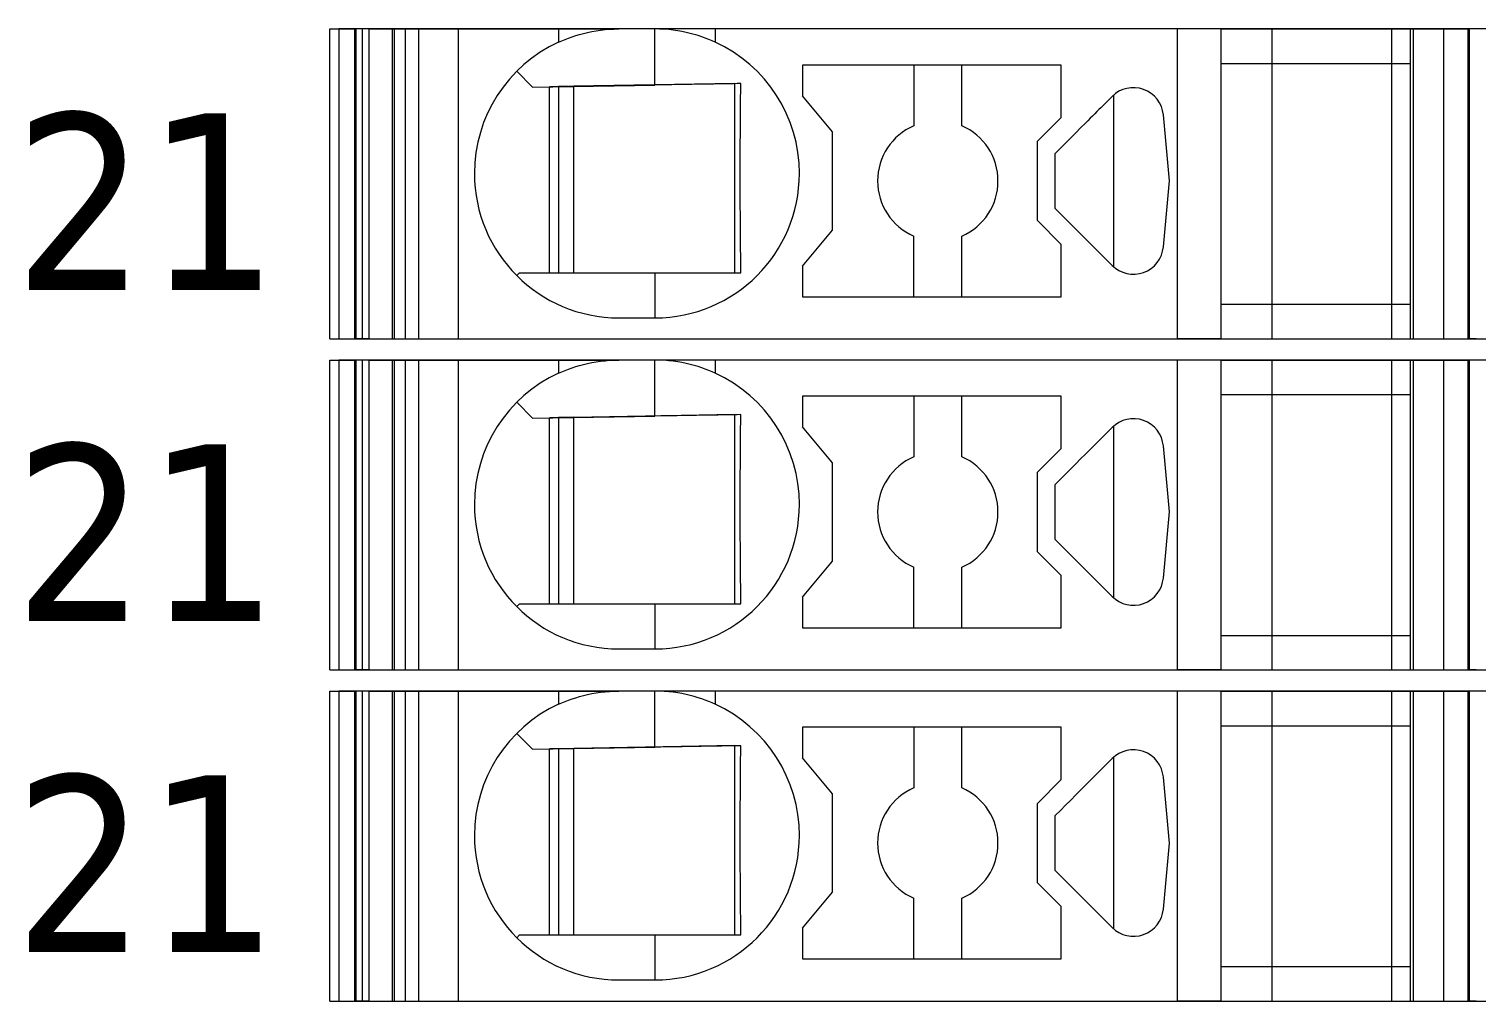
# Model space of a CAD drawing. Header units: millimetres. Extents: x 0 to 2100, y 0 to 1485.
# Drawn here: x 1201.85 to 1225.89, y 502.85 to 519 of the extents above; entities that cross this region are included whole.
import ezdxf
from ezdxf.enums import TextEntityAlignment as Align

# ---------------------------------------------------------------- set-up
doc = ezdxf.new("R2010")
doc.units = ezdxf.units.MM
for name, color, linetype, lineweight in [('EPLAN309', 5, 'Continuous', 5), ('EPLAN493', 5, 'Continuous', 5), ('MAIN-1', 7, 'Continuous', 5), ('MAIN-2', 7, 'Continuous', 5)]:
    doc.layers.add(name, color=color, linetype=linetype, lineweight=lineweight)
doc.styles.add('Tahoma', font='')
doc.styles.get('Tahoma').set_extended_font_data('Tahoma')

# ---------------------------------------------------------------- blocks, each defined once
blk = doc.blocks.new('EPLSYM_LibrarySPECIAL_Symbol12_Variant0_Placement8_41')
at = {"layer": 'EPLAN309', "lineweight": 13, "ltscale": 20}
blk.add_lwpolyline([(0, -5.15), (68.15, -5.15), (68.15, 0), (0, 0)], close=True, dxfattribs=at)
at = {"layer": 'EPLAN493', "color": 5, "style": 'Tahoma'}
blk.add_attdef('17_20450', text='', height=2.93475, dxfattribs=at).set_placement((0, -27.293475), align=Align.MIDDLE_RIGHT)
blk = doc.blocks.new('EPLSYM_LibrarySPECIAL_Symbol12_Variant0_Placement8_42')
at = {"layer": 'EPLAN309', "lineweight": 13, "ltscale": 20}
blk.add_lwpolyline([(0, -5.15), (68.15, -5.15), (68.15, 0), (0, 0)], close=True, dxfattribs=at)
at = {"layer": 'EPLAN493', "color": 5, "style": 'Tahoma'}
blk.add_attdef('17_20450', text='', height=2.93475, dxfattribs=at).set_placement((0, -27.293475), align=Align.MIDDLE_RIGHT)
blk = doc.blocks.new('EPLSYM_LibrarySPECIAL_Symbol12_Variant0_Placement8_43')
at = {"layer": 'EPLAN309', "lineweight": 13, "ltscale": 20}
blk.add_lwpolyline([(0, -5.15), (68.15, -5.15), (68.15, 0), (0, 0)], close=True, dxfattribs=at)
at = {"layer": 'EPLAN493', "color": 5, "style": 'Tahoma'}
blk.add_attdef('17_20450', text='', height=2.93475, dxfattribs=at).set_placement((0, -27.293475), align=Align.MIDDLE_RIGHT)

msp = doc.modelspace()

# ---------------------------------------------------------------- linework, layer by layer
at = {"layer": 'MAIN-1'}
for p, q in [((1206.85, 519), (1207.284, 519)), ((1206.85, 513.85), (1206.85, 519)), ((1207.393, 519), (1207.284, 519)), ((1207.284, 513.85), (1207.284, 519)), ((1207.501, 519), (1207.393, 519)), ((1207.393, 513.85), (1207.393, 519)), ((1207.501, 519), (1210.65, 519)), ((1207.501, 513.85), (1207.501, 519)), ((1210.65, 519), (1211.65, 519)), ((1210.65, 519), (1210.65, 518.782)), ((1210.933, 518.89), (1210.997, 518.909)), ((1210.997, 518.909), (1211.063, 518.927)), ((1211.063, 518.927), (1211.131, 518.943)), ((1211.131, 518.943), (1211.201, 518.958)), ((1211.201, 518.958), (1211.272, 518.97)), ((1211.272, 518.97), (1211.346, 518.981)), ((1211.346, 518.981), (1211.421, 518.989)), ((1211.421, 518.989), (1211.497, 518.995)), ((1211.497, 518.995), (1211.573, 518.999)), ((1211.573, 518.999), (1211.65, 519)), ((1212.25, 519), (1211.65, 519)), ((1212.327, 518.999), (1212.25, 519)), ((1213.25, 519), (1212.25, 519)), ((1212.25, 518.068), (1212.25, 519)), ((1212.403, 518.995), (1212.327, 518.999)), ((1212.479, 518.989), (1212.403, 518.995)), ((1212.554, 518.981), (1212.479, 518.989)), ((1212.628, 518.97), (1212.554, 518.981)), ((1212.699, 518.958), (1212.628, 518.97)), ((1212.769, 518.943), (1212.699, 518.958)), ((1212.837, 518.927), (1212.769, 518.943)), ((1212.903, 518.909), (1212.837, 518.927)), ((1212.967, 518.89), (1212.903, 518.909)), ((1220.932, 519), (1213.25, 519)), ((1213.25, 519), (1213.25, 518.782)), ((1221.65, 519), (1220.932, 519)), ((1220.932, 513.85), (1220.932, 519)), ((1221.65, 519), (1224.8, 519)), ((1221.65, 519), (1221.65, 513.85)), ((1224.8, 519), (1225.35, 519)), ((1224.8, 519), (1224.8, 513.85)), ((1225.35, 519), (1225.784, 519)), ((1225.35, 519), (1225.35, 513.85)), ((1225.893, 519), (1225.784, 519)), ((1225.784, 513.85), (1225.784, 519)), ((1210.65, 518.782), (1210.702, 518.805)), ((1210.702, 518.805), (1210.756, 518.827)), ((1210.756, 518.827), (1210.813, 518.849)), ((1210.813, 518.849), (1210.872, 518.87)), ((1210.872, 518.87), (1210.933, 518.89)), ((1213.028, 518.87), (1212.967, 518.89)), ((1213.087, 518.849), (1213.028, 518.87)), ((1213.144, 518.827), (1213.087, 518.849)), ((1213.198, 518.805), (1213.144, 518.827)), ((1213.25, 518.782), (1213.198, 518.805)), ((1221.65, 518.425), (1224.8, 518.425)), ((1209.953, 518.297), (1210.217, 518.033)), ((1214.7, 518.4), (1214.7, 517.889)), ((1219, 518.4), (1214.7, 518.4)), ((1216.55, 518.4), (1216.55, 517.392)), ((1217.35, 517.392), (1217.35, 518.4)), ((1219, 517.529), (1219, 518.4)), ((1210.217, 518.033), (1212.25, 518.068)), ((1210.5, 514.95), (1210.5, 518.038)), ((1210.65, 518.04), (1210.65, 514.95)), ((1210.9, 514.95), (1210.9, 518.045)), ((1212.345, 518.07), (1212.25, 518.068)), ((1212.438, 518.071), (1212.345, 518.07)), ((1212.53, 518.073), (1212.438, 518.071)), ((1212.618, 518.075), (1212.53, 518.073)), ((1212.703, 518.076), (1212.618, 518.075)), ((1212.786, 518.077), (1212.703, 518.076)), ((1212.865, 518.079), (1212.786, 518.077)), ((1212.943, 518.08), (1212.865, 518.079)), ((1213.017, 518.081), (1212.943, 518.08)), ((1213.09, 518.082), (1213.017, 518.081)), ((1213.16, 518.084), (1213.09, 518.082)), ((1213.229, 518.085), (1213.16, 518.084)), ((1213.297, 518.086), (1213.229, 518.085)), ((1213.363, 518.087), (1213.297, 518.086)), ((1213.428, 518.088), (1213.363, 518.087)), ((1213.491, 518.089), (1213.428, 518.088)), ((1213.554, 518.09), (1213.491, 518.089)), ((1213.615, 518.091), (1213.554, 518.09)), ((1213.579, 514.95), (1213.579, 518.091)), ((1213.676, 518.092), (1213.615, 518.091)), ((1213.674, 517.877), (1213.675, 517.95)), ((1213.675, 517.95), (1213.676, 518.022)), ((1213.676, 518.022), (1213.676, 518.092)), ((1213.672, 517.649), (1213.673, 517.727)), ((1213.673, 517.803), (1213.674, 517.877)), ((1213.673, 517.727), (1213.673, 517.803)), ((1215.2, 517.293), (1214.7, 517.889)), ((1219.69, 517.722), (1219.658, 517.691)), ((1219.721, 517.753), (1219.69, 517.722)), ((1219.752, 517.785), (1219.721, 517.753)), ((1219.784, 517.816), (1219.752, 517.785)), ((1219.815, 517.847), (1219.784, 517.816)), ((1219.846, 517.879), (1219.815, 517.847)), ((1219.867, 517.898), (1219.867, 515.052)), ((1213.67, 517.488), (1213.671, 517.57)), ((1213.67, 517.404), (1213.67, 517.488)), ((1213.671, 517.57), (1213.672, 517.649)), ((1218.6, 517.129), (1219, 517.529)), ((1219.443, 517.475), (1219.402, 517.434)), ((1219.483, 517.515), (1219.443, 517.475)), ((1219.521, 517.553), (1219.483, 517.515)), ((1219.558, 517.59), (1219.521, 517.553)), ((1219.594, 517.626), (1219.558, 517.59)), ((1219.627, 517.659), (1219.594, 517.626)), ((1219.658, 517.691), (1219.627, 517.659)), ((1220.802, 516.475), (1220.698, 517.572)), ((1213.668, 517.132), (1213.669, 517.226)), ((1213.669, 517.317), (1213.67, 517.404)), ((1213.669, 517.226), (1213.669, 517.317)), ((1215.2, 515.657), (1215.2, 517.293)), ((1219.242, 517.274), (1219.158, 517.19)), ((1219.323, 517.356), (1219.242, 517.274)), ((1219.402, 517.434), (1219.323, 517.356)), ((1213.667, 516.931), (1213.668, 517.034)), ((1213.668, 517.034), (1213.668, 517.132)), ((1218.6, 517.129), (1218.6, 515.821)), ((1218.986, 517.018), (1218.9, 516.932)), ((1219.072, 517.104), (1218.986, 517.018)), ((1219.158, 517.19), (1219.072, 517.104)), ((1213.667, 516.824), (1213.667, 516.931)), ((1213.667, 516.713), (1213.667, 516.824)), ((1218.9, 516.802), (1218.9, 516.932)), ((1218.9, 516.671), (1218.9, 516.802)), ((1213.667, 516.6), (1213.667, 516.713)), ((1213.667, 516.479), (1213.667, 516.6)), ((1218.9, 516.54), (1218.9, 516.671)), ((1218.9, 516.41), (1218.9, 516.54)), ((1213.667, 516.361), (1213.667, 516.479)), ((1213.667, 516.247), (1213.667, 516.361)), ((1218.9, 516.279), (1218.9, 516.41)), ((1218.9, 516.148), (1218.9, 516.279)), ((1220.698, 515.378), (1220.802, 516.475)), ((1213.668, 516.138), (1213.667, 516.247)), ((1213.668, 516.034), (1213.668, 516.138)), ((1213.669, 515.934), (1213.668, 516.034)), ((1218.9, 516.018), (1218.9, 516.148)), ((1218.9, 516.018), (1219.846, 515.071)), ((1213.669, 515.839), (1213.669, 515.934)), ((1213.67, 515.748), (1213.669, 515.839)), ((1219, 515.421), (1218.6, 515.821)), ((1213.671, 515.659), (1213.67, 515.748)), ((1213.672, 515.573), (1213.671, 515.659)), ((1213.672, 515.49), (1213.672, 515.573)), ((1214.7, 515.061), (1215.2, 515.657)), ((1216.55, 514.55), (1216.55, 515.558)), ((1217.35, 514.55), (1217.35, 515.558)), ((1213.673, 515.408), (1213.672, 515.49)), ((1213.674, 515.329), (1213.673, 515.408)), ((1213.675, 515.25), (1213.674, 515.329)), ((1219, 514.55), (1219, 515.421)), ((1213.676, 515.174), (1213.675, 515.25)), ((1213.676, 515.098), (1213.676, 515.174)), ((1213.677, 515.024), (1213.676, 515.098)), ((1214.7, 515.061), (1214.7, 514.55)), ((1210, 514.95), (1209.953, 514.903)), ((1210, 514.95), (1212.25, 514.95)), ((1212.25, 514.95), (1212.342, 514.95)), ((1212.25, 514.95), (1212.25, 514.2)), ((1212.342, 514.95), (1212.433, 514.95)), ((1212.433, 514.95), (1212.523, 514.95)), ((1212.523, 514.95), (1212.61, 514.95)), ((1212.61, 514.95), (1212.695, 514.95)), ((1212.695, 514.95), (1212.778, 514.95)), ((1212.778, 514.95), (1212.858, 514.95)), ((1212.858, 514.95), (1212.936, 514.95)), ((1212.936, 514.95), (1213.011, 514.95)), ((1213.011, 514.95), (1213.085, 514.95)), ((1213.085, 514.95), (1213.157, 514.95)), ((1213.157, 514.95), (1213.226, 514.95)), ((1213.226, 514.95), (1213.295, 514.95)), ((1213.295, 514.95), (1213.361, 514.95)), ((1213.361, 514.95), (1213.427, 514.95)), ((1213.427, 514.95), (1213.491, 514.95)), ((1213.491, 514.95), (1213.555, 514.95)), ((1213.555, 514.95), (1213.617, 514.95)), ((1213.617, 514.95), (1213.678, 514.95)), ((1213.678, 514.95), (1213.677, 515.024)), ((1214.7, 514.55), (1219, 514.55)), ((1221.65, 514.425), (1224.8, 514.425)), ((1211.65, 514.2), (1212.25, 514.2)), ((1206.85, 513.85), (1207.284, 513.85)), ((1207.393, 513.85), (1207.284, 513.85)), ((1207.501, 513.85), (1207.393, 513.85)), ((1207.501, 513.85), (1220.932, 513.85)), ((1221.65, 513.85), (1220.932, 513.85)), ((1221.65, 513.85), (1224.8, 513.85)), ((1224.8, 513.85), (1225.35, 513.85)), ((1225.35, 513.85), (1225.784, 513.85)), ((1225.893, 513.85), (1225.784, 513.85)), ((1206.85, 513.5), (1207.284, 513.5)), ((1206.85, 508.35), (1206.85, 513.5)), ((1207.393, 513.5), (1207.284, 513.5)), ((1207.284, 508.35), (1207.284, 513.5)), ((1207.501, 513.5), (1207.393, 513.5)), ((1207.393, 508.35), (1207.393, 513.5)), ((1207.501, 513.5), (1210.65, 513.5)), ((1207.501, 508.35), (1207.501, 513.5)), ((1210.65, 513.5), (1211.65, 513.5)), ((1210.65, 513.5), (1210.65, 513.282)), ((1210.813, 513.349), (1210.872, 513.37)), ((1210.872, 513.37), (1210.933, 513.39)), ((1210.933, 513.39), (1210.997, 513.409)), ((1210.997, 513.409), (1211.063, 513.427)), ((1211.063, 513.427), (1211.131, 513.443)), ((1211.131, 513.443), (1211.201, 513.458)), ((1211.201, 513.458), (1211.272, 513.47)), ((1211.272, 513.47), (1211.346, 513.481)), ((1211.346, 513.481), (1211.421, 513.489)), ((1211.421, 513.489), (1211.497, 513.495)), ((1211.497, 513.495), (1211.573, 513.499)), ((1211.573, 513.499), (1211.65, 513.5)), ((1212.25, 513.5), (1211.65, 513.5)), ((1212.327, 513.499), (1212.25, 513.5)), ((1213.25, 513.5), (1212.25, 513.5)), ((1212.25, 512.568), (1212.25, 513.5)), ((1212.403, 513.495), (1212.327, 513.499)), ((1212.479, 513.489), (1212.403, 513.495)), ((1212.554, 513.481), (1212.479, 513.489)), ((1212.628, 513.47), (1212.554, 513.481)), ((1212.699, 513.458), (1212.628, 513.47)), ((1212.769, 513.443), (1212.699, 513.458)), ((1212.837, 513.427), (1212.769, 513.443)), ((1212.903, 513.409), (1212.837, 513.427)), ((1212.967, 513.39), (1212.903, 513.409)), ((1213.028, 513.37), (1212.967, 513.39)), ((1213.087, 513.349), (1213.028, 513.37)), ((1220.932, 513.5), (1213.25, 513.5)), ((1213.25, 513.5), (1213.25, 513.282)), ((1221.65, 513.5), (1220.932, 513.5)), ((1220.932, 508.35), (1220.932, 513.5)), ((1221.65, 513.5), (1224.8, 513.5)), ((1221.65, 513.5), (1221.65, 508.35)), ((1224.8, 513.5), (1225.35, 513.5)), ((1224.8, 513.5), (1224.8, 508.35)), ((1225.35, 513.5), (1225.784, 513.5)), ((1225.35, 513.5), (1225.35, 508.35)), ((1225.893, 513.5), (1225.784, 513.5)), ((1225.784, 508.35), (1225.784, 513.5)), ((1210.65, 513.282), (1210.702, 513.305)), ((1210.702, 513.305), (1210.756, 513.327)), ((1210.756, 513.327), (1210.813, 513.349)), ((1213.144, 513.327), (1213.087, 513.349)), ((1213.198, 513.305), (1213.144, 513.327)), ((1213.25, 513.282), (1213.198, 513.305)), ((1214.7, 512.9), (1214.7, 512.389)), ((1219, 512.9), (1214.7, 512.9)), ((1216.55, 512.9), (1216.55, 511.892)), ((1217.35, 511.892), (1217.35, 512.9)), ((1219, 512.029), (1219, 512.9)), ((1221.65, 512.925), (1224.8, 512.925)), ((1209.953, 512.797), (1210.217, 512.533)), ((1210.217, 512.533), (1212.25, 512.568)), ((1210.5, 509.45), (1210.5, 512.538)), ((1210.65, 512.54), (1210.65, 509.45)), ((1210.9, 509.45), (1210.9, 512.545)), ((1212.345, 512.57), (1212.25, 512.568)), ((1212.438, 512.571), (1212.345, 512.57)), ((1212.53, 512.573), (1212.438, 512.571)), ((1212.618, 512.575), (1212.53, 512.573)), ((1212.703, 512.576), (1212.618, 512.575)), ((1212.786, 512.577), (1212.703, 512.576)), ((1212.865, 512.579), (1212.786, 512.577)), ((1212.943, 512.58), (1212.865, 512.579)), ((1213.017, 512.581), (1212.943, 512.58)), ((1213.09, 512.582), (1213.017, 512.581)), ((1213.16, 512.584), (1213.09, 512.582)), ((1213.229, 512.585), (1213.16, 512.584)), ((1213.297, 512.586), (1213.229, 512.585)), ((1213.363, 512.587), (1213.297, 512.586)), ((1213.428, 512.588), (1213.363, 512.587)), ((1213.491, 512.589), (1213.428, 512.588)), ((1213.554, 512.59), (1213.491, 512.589)), ((1213.615, 512.591), (1213.554, 512.59)), ((1213.579, 509.45), (1213.579, 512.591)), ((1213.676, 512.592), (1213.615, 512.591)), ((1213.674, 512.377), (1213.675, 512.45)), ((1213.675, 512.45), (1213.676, 512.522)), ((1213.676, 512.522), (1213.676, 512.592)), ((1213.672, 512.149), (1213.673, 512.227)), ((1213.673, 512.303), (1213.674, 512.377)), ((1213.673, 512.227), (1213.673, 512.303)), ((1215.2, 511.793), (1214.7, 512.389)), ((1219.658, 512.191), (1219.627, 512.159)), ((1219.69, 512.222), (1219.658, 512.191)), ((1219.721, 512.253), (1219.69, 512.222)), ((1219.752, 512.285), (1219.721, 512.253)), ((1219.784, 512.316), (1219.752, 512.285)), ((1219.815, 512.347), (1219.784, 512.316)), ((1219.846, 512.379), (1219.815, 512.347)), ((1219.867, 512.398), (1219.867, 509.552)), ((1213.67, 511.988), (1213.671, 512.07)), ((1213.67, 511.904), (1213.67, 511.988)), ((1213.671, 512.07), (1213.672, 512.149)), ((1218.6, 511.629), (1219, 512.029)), ((1219.402, 511.934), (1219.323, 511.856)), ((1219.443, 511.975), (1219.402, 511.934)), ((1219.483, 512.015), (1219.443, 511.975)), ((1219.521, 512.053), (1219.483, 512.015)), ((1219.558, 512.09), (1219.521, 512.053)), ((1219.594, 512.126), (1219.558, 512.09)), ((1219.627, 512.159), (1219.594, 512.126)), ((1220.802, 510.975), (1220.698, 512.072)), ((1213.668, 511.632), (1213.669, 511.726)), ((1213.669, 511.817), (1213.67, 511.904)), ((1213.669, 511.726), (1213.669, 511.817)), ((1215.2, 510.157), (1215.2, 511.793)), ((1219.158, 511.69), (1219.072, 511.604)), ((1219.242, 511.774), (1219.158, 511.69)), ((1219.323, 511.856), (1219.242, 511.774)), ((1213.667, 511.431), (1213.668, 511.534)), ((1213.668, 511.534), (1213.668, 511.632)), ((1218.6, 511.629), (1218.6, 510.321)), ((1218.986, 511.518), (1218.9, 511.432)), ((1219.072, 511.604), (1218.986, 511.518)), ((1213.667, 511.324), (1213.667, 511.431)), ((1213.667, 511.213), (1213.667, 511.324)), ((1213.667, 511.1), (1213.667, 511.213)), ((1218.9, 511.302), (1218.9, 511.432)), ((1218.9, 511.171), (1218.9, 511.302)), ((1213.667, 510.979), (1213.667, 511.1)), ((1213.667, 510.861), (1213.667, 510.979)), ((1218.9, 511.04), (1218.9, 511.171)), ((1218.9, 510.91), (1218.9, 511.04)), ((1220.698, 509.878), (1220.802, 510.975)), ((1213.667, 510.747), (1213.667, 510.861)), ((1213.668, 510.638), (1213.667, 510.747)), ((1218.9, 510.779), (1218.9, 510.91)), ((1218.9, 510.648), (1218.9, 510.779)), ((1213.668, 510.534), (1213.668, 510.638)), ((1213.669, 510.434), (1213.668, 510.534)), ((1218.9, 510.518), (1218.9, 510.648)), ((1218.9, 510.518), (1219.846, 509.571)), ((1213.669, 510.339), (1213.669, 510.434)), ((1213.67, 510.248), (1213.669, 510.339)), ((1213.671, 510.159), (1213.67, 510.248)), ((1219, 509.921), (1218.6, 510.321)), ((1213.672, 510.073), (1213.671, 510.159)), ((1213.672, 509.99), (1213.672, 510.073)), ((1214.7, 509.561), (1215.2, 510.157)), ((1216.55, 509.05), (1216.55, 510.058)), ((1217.35, 509.05), (1217.35, 510.058)), ((1213.673, 509.908), (1213.672, 509.99)), ((1213.674, 509.829), (1213.673, 509.908)), ((1213.675, 509.75), (1213.674, 509.829)), ((1219, 509.05), (1219, 509.921)), ((1213.676, 509.674), (1213.675, 509.75)), ((1213.676, 509.598), (1213.676, 509.674)), ((1213.677, 509.524), (1213.676, 509.598)), ((1213.678, 509.45), (1213.677, 509.524)), ((1214.7, 509.561), (1214.7, 509.05)), ((1210, 509.45), (1209.953, 509.403)), ((1210, 509.45), (1212.25, 509.45)), ((1212.25, 509.45), (1212.342, 509.45)), ((1212.25, 509.45), (1212.25, 508.7)), ((1212.342, 509.45), (1212.433, 509.45)), ((1212.433, 509.45), (1212.523, 509.45)), ((1212.523, 509.45), (1212.61, 509.45)), ((1212.61, 509.45), (1212.695, 509.45)), ((1212.695, 509.45), (1212.778, 509.45)), ((1212.778, 509.45), (1212.858, 509.45)), ((1212.858, 509.45), (1212.936, 509.45)), ((1212.936, 509.45), (1213.011, 509.45)), ((1213.011, 509.45), (1213.085, 509.45)), ((1213.085, 509.45), (1213.157, 509.45)), ((1213.157, 509.45), (1213.226, 509.45)), ((1213.226, 509.45), (1213.295, 509.45)), ((1213.295, 509.45), (1213.361, 509.45)), ((1213.361, 509.45), (1213.427, 509.45)), ((1213.427, 509.45), (1213.491, 509.45)), ((1213.491, 509.45), (1213.555, 509.45)), ((1213.555, 509.45), (1213.617, 509.45)), ((1213.617, 509.45), (1213.678, 509.45)), ((1214.7, 509.05), (1219, 509.05)), ((1221.65, 508.925), (1224.8, 508.925)), ((1211.65, 508.7), (1212.25, 508.7)), ((1206.85, 508.35), (1207.284, 508.35)), ((1207.393, 508.35), (1207.284, 508.35)), ((1207.501, 508.35), (1207.393, 508.35)), ((1207.501, 508.35), (1220.932, 508.35)), ((1221.65, 508.35), (1220.932, 508.35)), ((1221.65, 508.35), (1224.8, 508.35)), ((1224.8, 508.35), (1225.35, 508.35)), ((1225.35, 508.35), (1225.784, 508.35)), ((1225.893, 508.35), (1225.784, 508.35)), ((1206.85, 508), (1207.284, 508)), ((1206.85, 502.85), (1206.85, 508)), ((1207.393, 508), (1207.284, 508)), ((1207.284, 502.85), (1207.284, 508)), ((1207.501, 508), (1207.393, 508)), ((1207.393, 502.85), (1207.393, 508)), ((1207.501, 508), (1210.65, 508)), ((1207.501, 502.85), (1207.501, 508)), ((1210.65, 508), (1211.65, 508)), ((1210.65, 508), (1210.65, 507.782)), ((1210.756, 507.827), (1210.813, 507.849)), ((1210.813, 507.849), (1210.872, 507.87)), ((1210.872, 507.87), (1210.933, 507.89)), ((1210.933, 507.89), (1210.997, 507.909)), ((1210.997, 507.909), (1211.063, 507.927)), ((1211.063, 507.927), (1211.131, 507.943)), ((1211.131, 507.943), (1211.201, 507.958)), ((1211.201, 507.958), (1211.272, 507.97)), ((1211.272, 507.97), (1211.346, 507.981)), ((1211.346, 507.981), (1211.421, 507.989)), ((1211.421, 507.989), (1211.497, 507.995)), ((1211.497, 507.995), (1211.573, 507.999)), ((1211.573, 507.999), (1211.65, 508)), ((1212.25, 508), (1211.65, 508)), ((1212.327, 507.999), (1212.25, 508)), ((1213.25, 508), (1212.25, 508)), ((1212.25, 507.068), (1212.25, 508)), ((1212.403, 507.995), (1212.327, 507.999)), ((1212.479, 507.989), (1212.403, 507.995)), ((1212.554, 507.981), (1212.479, 507.989)), ((1212.628, 507.97), (1212.554, 507.981)), ((1212.699, 507.958), (1212.628, 507.97)), ((1212.769, 507.943), (1212.699, 507.958)), ((1212.837, 507.927), (1212.769, 507.943)), ((1212.903, 507.909), (1212.837, 507.927)), ((1212.967, 507.89), (1212.903, 507.909)), ((1213.028, 507.87), (1212.967, 507.89)), ((1213.087, 507.849), (1213.028, 507.87)), ((1213.144, 507.827), (1213.087, 507.849)), ((1220.932, 508), (1213.25, 508)), ((1213.25, 508), (1213.25, 507.782)), ((1221.65, 508), (1220.932, 508)), ((1220.932, 502.85), (1220.932, 508)), ((1221.65, 508), (1224.8, 508)), ((1221.65, 508), (1221.65, 502.85)), ((1224.8, 508), (1225.35, 508)), ((1224.8, 508), (1224.8, 502.85)), ((1225.35, 508), (1225.784, 508)), ((1225.35, 508), (1225.35, 502.85)), ((1225.893, 508), (1225.784, 508)), ((1225.784, 502.85), (1225.784, 508)), ((1210.65, 507.782), (1210.702, 507.805)), ((1210.702, 507.805), (1210.756, 507.827)), ((1213.198, 507.805), (1213.144, 507.827)), ((1213.25, 507.782), (1213.198, 507.805)), ((1214.7, 507.4), (1214.7, 506.889)), ((1219, 507.4), (1214.7, 507.4)), ((1216.55, 507.4), (1216.55, 506.392)), ((1217.35, 506.392), (1217.35, 507.4)), ((1219, 506.529), (1219, 507.4)), ((1221.65, 507.425), (1224.8, 507.425)), ((1209.953, 507.297), (1210.217, 507.033)), ((1210.217, 507.033), (1212.25, 507.068)), ((1210.5, 503.95), (1210.5, 507.038)), ((1210.65, 507.04), (1210.65, 503.95)), ((1210.9, 503.95), (1210.9, 507.045)), ((1212.345, 507.07), (1212.25, 507.068)), ((1212.438, 507.071), (1212.345, 507.07)), ((1212.53, 507.073), (1212.438, 507.071)), ((1212.618, 507.075), (1212.53, 507.073)), ((1212.703, 507.076), (1212.618, 507.075)), ((1212.786, 507.077), (1212.703, 507.076)), ((1212.865, 507.079), (1212.786, 507.077)), ((1212.943, 507.08), (1212.865, 507.079)), ((1213.017, 507.081), (1212.943, 507.08)), ((1213.09, 507.082), (1213.017, 507.081)), ((1213.16, 507.084), (1213.09, 507.082)), ((1213.229, 507.085), (1213.16, 507.084)), ((1213.297, 507.086), (1213.229, 507.085)), ((1213.363, 507.087), (1213.297, 507.086)), ((1213.428, 507.088), (1213.363, 507.087)), ((1213.491, 507.089), (1213.428, 507.088)), ((1213.554, 507.09), (1213.491, 507.089)), ((1213.615, 507.091), (1213.554, 507.09)), ((1213.579, 503.95), (1213.579, 507.091)), ((1213.676, 507.092), (1213.615, 507.091)), ((1213.673, 506.803), (1213.674, 506.877)), ((1213.674, 506.877), (1213.675, 506.95)), ((1213.675, 506.95), (1213.676, 507.022)), ((1213.676, 507.022), (1213.676, 507.092)), ((1215.2, 506.293), (1214.7, 506.889)), ((1219.846, 506.879), (1219.815, 506.847)), ((1219.867, 506.898), (1219.867, 504.052)), ((1213.671, 506.57), (1213.672, 506.649)), ((1213.672, 506.649), (1213.673, 506.727)), ((1213.673, 506.727), (1213.673, 506.803)), ((1219.627, 506.659), (1219.594, 506.626)), ((1219.658, 506.691), (1219.627, 506.659)), ((1219.69, 506.722), (1219.658, 506.691)), ((1219.721, 506.753), (1219.69, 506.722)), ((1219.752, 506.785), (1219.721, 506.753)), ((1219.784, 506.816), (1219.752, 506.785)), ((1219.815, 506.847), (1219.784, 506.816)), ((1213.669, 506.317), (1213.67, 506.404)), ((1213.67, 506.488), (1213.671, 506.57)), ((1213.67, 506.404), (1213.67, 506.488)), ((1218.6, 506.129), (1219, 506.529)), ((1219.402, 506.434), (1219.323, 506.356)), ((1219.443, 506.475), (1219.402, 506.434)), ((1219.483, 506.515), (1219.443, 506.475)), ((1219.521, 506.553), (1219.483, 506.515)), ((1219.558, 506.59), (1219.521, 506.553)), ((1219.594, 506.626), (1219.558, 506.59)), ((1220.802, 505.475), (1220.698, 506.572)), ((1213.668, 506.132), (1213.669, 506.226)), ((1213.669, 506.226), (1213.669, 506.317)), ((1215.2, 504.657), (1215.2, 506.293)), ((1219.158, 506.19), (1219.072, 506.104)), ((1219.242, 506.274), (1219.158, 506.19)), ((1219.323, 506.356), (1219.242, 506.274)), ((1213.667, 505.931), (1213.668, 506.034)), ((1213.667, 505.824), (1213.667, 505.931)), ((1213.668, 506.034), (1213.668, 506.132)), ((1218.6, 506.129), (1218.6, 504.821)), ((1218.986, 506.018), (1218.9, 505.932)), ((1218.9, 505.802), (1218.9, 505.932)), ((1219.072, 506.104), (1218.986, 506.018)), ((1213.667, 505.713), (1213.667, 505.824)), ((1213.667, 505.6), (1213.667, 505.713)), ((1218.9, 505.671), (1218.9, 505.802)), ((1213.667, 505.479), (1213.667, 505.6)), ((1213.667, 505.361), (1213.667, 505.479)), ((1218.9, 505.54), (1218.9, 505.671)), ((1218.9, 505.41), (1218.9, 505.54)), ((1220.698, 504.378), (1220.802, 505.475)), ((1213.667, 505.247), (1213.667, 505.361)), ((1213.668, 505.138), (1213.667, 505.247)), ((1218.9, 505.279), (1218.9, 505.41)), ((1218.9, 505.148), (1218.9, 505.279)), ((1213.668, 505.034), (1213.668, 505.138)), ((1213.669, 504.934), (1213.668, 505.034)), ((1218.9, 505.018), (1218.9, 505.148)), ((1218.9, 505.018), (1219.846, 504.071)), ((1213.669, 504.839), (1213.669, 504.934)), ((1213.67, 504.748), (1213.669, 504.839)), ((1213.671, 504.659), (1213.67, 504.748)), ((1219, 504.421), (1218.6, 504.821)), ((1213.672, 504.573), (1213.671, 504.659)), ((1213.672, 504.49), (1213.672, 504.573)), ((1213.673, 504.408), (1213.672, 504.49)), ((1214.7, 504.061), (1215.2, 504.657)), ((1216.55, 503.55), (1216.55, 504.558)), ((1217.35, 503.55), (1217.35, 504.558)), ((1213.674, 504.329), (1213.673, 504.408)), ((1213.675, 504.25), (1213.674, 504.329)), ((1213.676, 504.174), (1213.675, 504.25)), ((1219, 503.55), (1219, 504.421)), ((1213.676, 504.098), (1213.676, 504.174)), ((1213.677, 504.024), (1213.676, 504.098)), ((1213.678, 503.95), (1213.677, 504.024)), ((1214.7, 504.061), (1214.7, 503.55)), ((1210, 503.95), (1209.953, 503.903)), ((1210, 503.95), (1212.25, 503.95)), ((1212.25, 503.95), (1212.342, 503.95)), ((1212.25, 503.95), (1212.25, 503.2)), ((1212.342, 503.95), (1212.433, 503.95)), ((1212.433, 503.95), (1212.523, 503.95)), ((1212.523, 503.95), (1212.61, 503.95)), ((1212.61, 503.95), (1212.695, 503.95)), ((1212.695, 503.95), (1212.778, 503.95)), ((1212.778, 503.95), (1212.858, 503.95)), ((1212.858, 503.95), (1212.936, 503.95)), ((1212.936, 503.95), (1213.011, 503.95)), ((1213.011, 503.95), (1213.085, 503.95)), ((1213.085, 503.95), (1213.157, 503.95)), ((1213.157, 503.95), (1213.226, 503.95)), ((1213.226, 503.95), (1213.295, 503.95)), ((1213.295, 503.95), (1213.361, 503.95)), ((1213.361, 503.95), (1213.427, 503.95)), ((1213.427, 503.95), (1213.491, 503.95)), ((1213.491, 503.95), (1213.555, 503.95)), ((1213.555, 503.95), (1213.617, 503.95)), ((1213.617, 503.95), (1213.678, 503.95)), ((1214.7, 503.55), (1219, 503.55)), ((1221.65, 503.425), (1224.8, 503.425)), ((1211.65, 503.2), (1212.25, 503.2)), ((1206.85, 502.85), (1207.284, 502.85)), ((1207.393, 502.85), (1207.284, 502.85)), ((1207.501, 502.85), (1207.393, 502.85)), ((1207.501, 502.85), (1220.932, 502.85)), ((1221.65, 502.85), (1220.932, 502.85)), ((1221.65, 502.85), (1224.8, 502.85)), ((1224.8, 502.85), (1225.35, 502.85)), ((1225.35, 502.85), (1225.784, 502.85)), ((1225.893, 502.85), (1225.784, 502.85))]:
    msp.add_line(p, q, dxfattribs=at)
for centre, radius, start, end in [((1211.65, 516.6), 2.4, 114.6244, 180), ((1212.25, 516.6), 2.4, 0, 65.3756), ((1220.2, 517.525), 0.5, 5.4404, 135), ((1216.95, 516.475), 1, 113.5782, 180), ((1216.95, 516.475), 1, 0, 66.4218), ((1211.65, 516.6), 2.4, 180, 270), ((1212.25, 516.6), 2.4, 270, 0), ((1216.95, 516.475), 1, 180, 246.4218), ((1216.95, 516.475), 1, 293.5782, 0), ((1220.2, 515.425), 0.5, 225, 354.5596), ((1211.65, 511.1), 2.4, 114.6244, 180), ((1212.25, 511.1), 2.4, 0, 65.3756), ((1220.2, 512.025), 0.5, 5.4404, 135), ((1216.95, 510.975), 1, 113.5782, 180), ((1216.95, 510.975), 1, 0, 66.4218), ((1211.65, 511.1), 2.4, 180, 270), ((1212.25, 511.1), 2.4, 270, 0), ((1216.95, 510.975), 1, 180, 246.4218), ((1216.95, 510.975), 1, 293.5782, 0), ((1220.2, 509.925), 0.5, 225, 354.5596), ((1211.65, 505.6), 2.4, 114.6244, 180), ((1212.25, 505.6), 2.4, 0, 65.3756), ((1220.2, 506.525), 0.5, 5.4404, 135), ((1216.95, 505.475), 1, 113.5782, 180), ((1216.95, 505.475), 1, 0, 66.4218), ((1211.65, 505.6), 2.4, 180, 270), ((1212.25, 505.6), 2.4, 270, 0), ((1216.95, 505.475), 1, 180, 246.4218), ((1216.95, 505.475), 1, 293.5782, 0), ((1220.2, 504.425), 0.5, 225, 354.5596)]:
    msp.add_arc(centre, radius, start, end, dxfattribs=at)
at = {"layer": 'MAIN-2'}
for p, q in [((1207.256, 519), (1207.256, 513.85)), ((1207.889, 513.85), (1207.889, 519)), ((1207.917, 519), (1207.917, 513.85)), ((1208.102, 519), (1208.102, 513.85)), ((1208.32, 519), (1208.32, 513.85)), ((1208.981, 519), (1208.981, 513.85)), ((1222.506, 513.85), (1222.506, 519)), ((1224.491, 519), (1224.491, 513.85)), ((1224.85, 519), (1224.85, 513.85)), ((1225.756, 519), (1225.756, 513.85)), ((1210.217, 518.033), (1210.5, 518.038)), ((1210.65, 518.042), (1210.5, 518.039)), ((1210.5, 518.039), (1210.5, 518.038)), ((1210.5, 518.038), (1210.5, 518.038)), ((1210.9, 518.048), (1210.65, 518.043)), ((1210.65, 518.042), (1210.65, 518.043)), ((1210.65, 518.042), (1210.65, 518.04)), ((1210.9, 518.053), (1213.579, 518.1)), ((1210.9, 518.048), (1210.9, 518.053)), ((1210.9, 518.045), (1210.9, 518.048)), ((1213.579, 518.1), (1213.676, 518.092)), ((1213.579, 518.091), (1213.579, 518.1)), ((1210.65, 514.95), (1210.65, 514.95)), ((1210.9, 514.95), (1210.9, 514.95)), ((1207.256, 513.5), (1207.256, 508.35)), ((1207.889, 508.35), (1207.889, 513.5)), ((1207.917, 513.5), (1207.917, 508.35)), ((1208.102, 513.5), (1208.102, 508.35)), ((1208.32, 513.5), (1208.32, 508.35)), ((1208.981, 513.5), (1208.981, 508.35)), ((1222.506, 508.35), (1222.506, 513.5)), ((1224.491, 513.5), (1224.491, 508.35)), ((1224.85, 513.5), (1224.85, 508.35)), ((1225.756, 513.5), (1225.756, 508.35)), ((1210.217, 512.533), (1210.5, 512.538)), ((1210.65, 512.542), (1210.5, 512.539)), ((1210.5, 512.539), (1210.5, 512.538)), ((1210.5, 512.538), (1210.5, 512.538)), ((1210.9, 512.548), (1210.65, 512.543)), ((1210.65, 512.542), (1210.65, 512.543)), ((1210.65, 512.542), (1210.65, 512.54)), ((1210.9, 512.553), (1213.579, 512.6)), ((1210.9, 512.548), (1210.9, 512.553)), ((1210.9, 512.545), (1210.9, 512.548)), ((1213.579, 512.6), (1213.676, 512.592)), ((1213.579, 512.591), (1213.579, 512.6)), ((1210.65, 509.45), (1210.65, 509.45)), ((1210.9, 509.45), (1210.9, 509.45)), ((1207.256, 508), (1207.256, 502.85)), ((1207.889, 502.85), (1207.889, 508)), ((1207.917, 508), (1207.917, 502.85)), ((1208.102, 508), (1208.102, 502.85)), ((1208.32, 508), (1208.32, 502.85)), ((1208.981, 508), (1208.981, 502.85)), ((1222.506, 502.85), (1222.506, 508)), ((1224.491, 508), (1224.491, 502.85)), ((1224.85, 508), (1224.85, 502.85)), ((1225.756, 508), (1225.756, 502.85)), ((1210.217, 507.033), (1210.5, 507.038)), ((1210.65, 507.042), (1210.5, 507.039)), ((1210.5, 507.039), (1210.5, 507.038)), ((1210.5, 507.038), (1210.5, 507.038)), ((1210.9, 507.048), (1210.65, 507.043)), ((1210.65, 507.042), (1210.65, 507.043)), ((1210.65, 507.042), (1210.65, 507.04)), ((1210.9, 507.053), (1213.579, 507.1)), ((1210.9, 507.048), (1210.9, 507.053)), ((1210.9, 507.045), (1210.9, 507.048)), ((1213.579, 507.1), (1213.676, 507.092)), ((1213.579, 507.091), (1213.579, 507.1)), ((1210.65, 503.95), (1210.65, 503.95)), ((1210.9, 503.95), (1210.9, 503.95))]:
    msp.add_line(p, q, dxfattribs=at)

# ---------------------------------------------------------------- block references
ref = msp.add_blockref('EPLSYM_LibrarySPECIAL_Symbol12_Variant0_Placement8_41', (1207, 519))
ref.add_attrib('17_20450', '21', dxfattribs={"layer": 'EPLAN493', "color": 5, "height": 2.9348, "style": 'Tahoma'}).set_placement((1206, 516.132), align=Align.MIDDLE_RIGHT)
ref = msp.add_blockref('EPLSYM_LibrarySPECIAL_Symbol12_Variant0_Placement8_42', (1207, 513.5))
ref.add_attrib('17_20450', '21', dxfattribs={"layer": 'EPLAN493', "color": 5, "height": 2.9348, "style": 'Tahoma'}).set_placement((1206, 510.632), align=Align.MIDDLE_RIGHT)
ref = msp.add_blockref('EPLSYM_LibrarySPECIAL_Symbol12_Variant0_Placement8_43', (1207, 508))
ref.add_attrib('17_20450', '21', dxfattribs={"layer": 'EPLAN493', "color": 5, "height": 2.9348, "style": 'Tahoma'}).set_placement((1206, 505.132), align=Align.MIDDLE_RIGHT)

doc.saveas('drawing.dxf')
